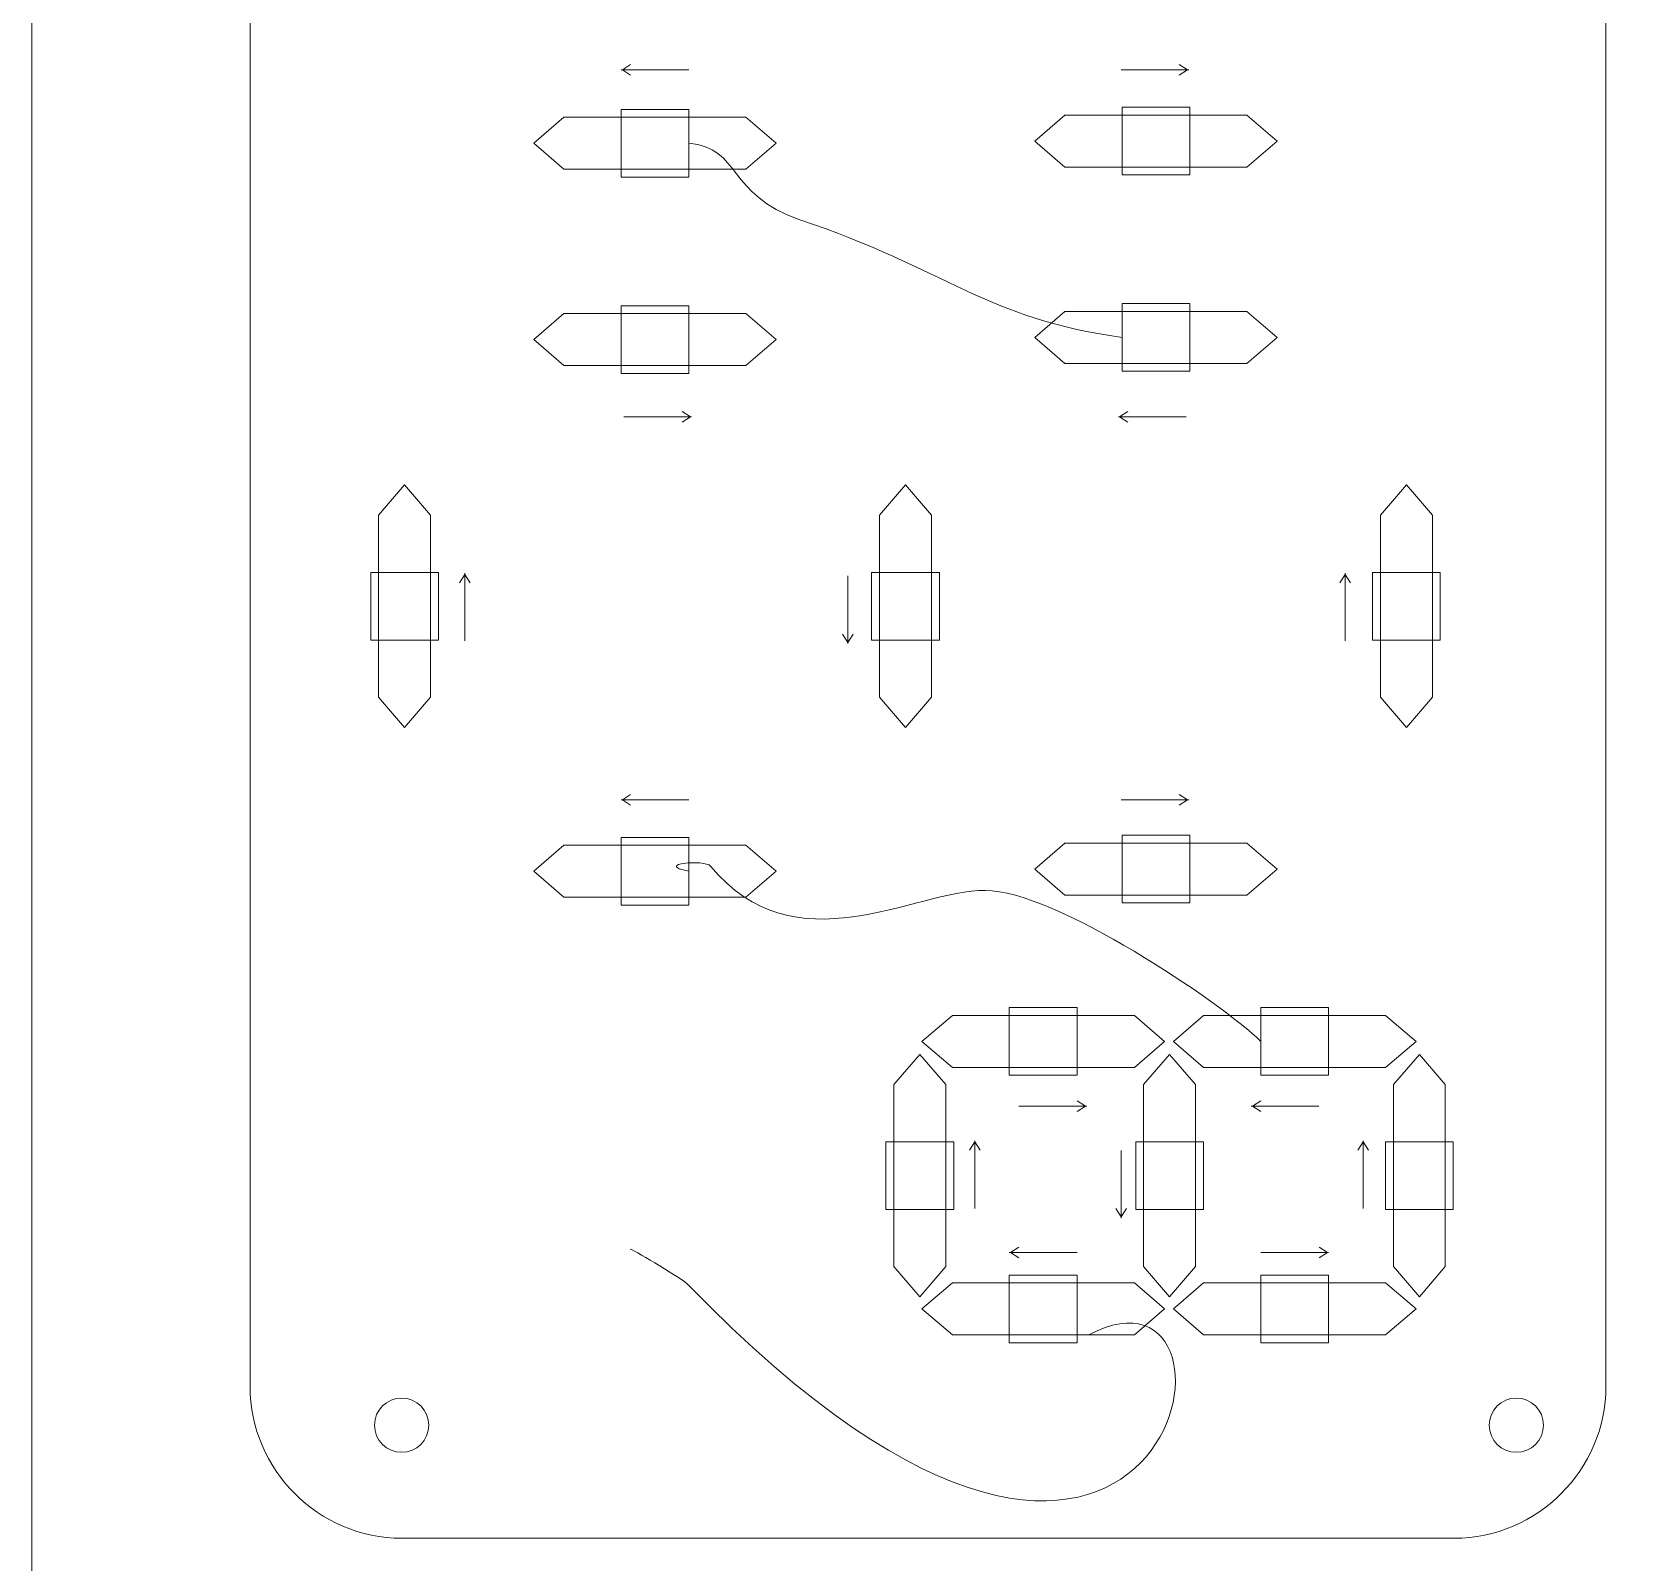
# Model space of a CAD drawing. Header units: millimetres. Extents: x -450 to 450, y -300 to 300.
# Drawn here: x -450 to -255.9, y -195.8 to -9.7 of the extents above; entities that cross this region are included whole.
import ezdxf

# ---------------------------------------------------------------- set-up
doc = ezdxf.new("R2010")
doc.units = ezdxf.units.MM
doc.header["$MEASUREMENT"] = 0
doc.layers.add('Layer 1', color=7, linetype='Continuous')

msp = doc.modelspace()

# ---------------------------------------------------------------- linework, layer by layer
at = {"layer": 'Layer 1', "color": 250, "lineweight": 20}
for points in [[(-450, -300), (450, -300), (450, 300), (-450, 300), (-450, -300)], [(-378.3368, -27.363), (-370.1026, -27.363), (-370.1026, -19.1288), (-378.3368, -19.1288), (-378.3368, -27.363)], [(-317.4137, -27.0911), (-309.1795, -27.0911), (-309.1795, -18.8569), (-317.4137, -18.8569), (-317.4137, -27.0911)], [(-378.3368, -51.2361), (-370.1026, -51.2361), (-370.1026, -43.0019), (-378.3368, -43.0019), (-378.3368, -51.2361)], [(-317.4137, -50.9642), (-309.1795, -50.9642), (-309.1795, -42.73), (-317.4137, -42.73), (-317.4137, -50.9642)], [(-408.7983, -83.6558), (-400.5641, -83.6558), (-400.5641, -75.4216), (-408.7983, -75.4216), (-408.7983, -83.6558)], [(-347.8752, -83.6558), (-339.641, -83.6558), (-339.641, -75.4216), (-347.8752, -75.4216), (-347.8752, -83.6558)], [(-286.9521, -83.6558), (-278.7179, -83.6558), (-278.7179, -75.4216), (-286.9521, -75.4216), (-286.9521, -83.6558)], [(-378.3368, -115.8858), (-370.1026, -115.8858), (-370.1026, -107.6516), (-378.3368, -107.6516), (-378.3368, -115.8858)], [(-317.4137, -115.6139), (-309.1795, -115.6139), (-309.1795, -107.3797), (-317.4137, -107.3797), (-317.4137, -115.6139)], [(-331.1308, -136.5709), (-322.8966, -136.5709), (-322.8966, -128.3367), (-331.1308, -128.3367), (-331.1308, -136.5709)], [(-300.5336, -136.5709), (-292.2994, -136.5709), (-292.2994, -128.3367), (-300.5336, -128.3367), (-300.5336, -136.5709)], [(-346.1336, -152.9047), (-337.8994, -152.9047), (-337.8994, -144.6705), (-346.1336, -144.6705), (-346.1336, -152.9047)], [(-315.7585, -152.9043), (-307.5243, -152.9043), (-307.5243, -144.6701), (-315.7585, -144.6701), (-315.7585, -152.9043)], [(-285.3834, -152.9039), (-277.1492, -152.9039), (-277.1492, -144.6697), (-285.3834, -144.6697), (-285.3834, -152.9039)], [(-331.1307, -169.1078), (-322.8965, -169.1078), (-322.8965, -160.8736), (-331.1307, -160.8736), (-331.1307, -169.1078)], [(-300.5336, -169.1078), (-292.2994, -169.1078), (-292.2994, -160.8736), (-300.5336, -160.8736), (-300.5336, -169.1078)]]:
    msp.add_lwpolyline(points, close=True, dxfattribs=at)
at = {"layer": 'Layer 1', "color": 225, "lineweight": 20}
msp.add_open_spline([(-423.4678, -174.4039), (-423.4678, -174.4039), (-423.4678, 260.1417), (-423.4678, 260.1417), (-423.4678, 260.1417), (-423.4678, 270.2947), (-415.1608, 278.6017), (-405.0078, 278.6017), (-405.0078, 278.6017), (-405.0078, 278.6017), (-277.0407, 278.6017), (-277.0407, 278.6017), (-277.0407, 278.6017), (-266.8877, 278.6017), (-258.5807, 270.2947), (-258.5807, 260.1417), (-258.5807, 260.1417), (-258.5807, 260.1417), (-258.5807, -174.4039), (-258.5807, -174.4039), (-258.5807, -174.4039), (-258.5807, -184.5569), (-266.8877, -192.8639), (-277.0407, -192.8639), (-277.0407, -192.8639), (-277.0407, -192.8639), (-405.0078, -192.8639), (-405.0078, -192.8639), (-405.0078, -192.8639), (-415.1608, -192.8639), (-423.4678, -184.5569), (-423.4678, -174.4039)], degree=3, knots=[0, 0, 0, 0, 0.11111111, 0.11111111, 0.11111111, 0.11111111, 0.22222222, 0.22222222, 0.22222222, 0.22222222, 0.33333333, 0.33333333, 0.33333333, 0.33333333, 0.44444444, 0.44444444, 0.44444444, 0.44444444, 0.55555556, 0.55555556, 0.55555556, 0.55555556, 0.66666667, 0.66666667, 0.66666667, 0.66666667, 0.77777778, 0.77777778, 0.77777778, 0.77777778, 1, 1, 1, 1], dxfattribs=at)
at = {"layer": 'Layer 1', "color": 250, "lineweight": 20}
for points in [[(-370.1027, -14.2991), (-370.1027, -14.2991), (-378.3368, -14.2991), (-378.3368, -14.2991)], [(-317.5383, -14.2995), (-317.5383, -14.2995), (-309.3042, -14.2995), (-309.3042, -14.2995)], [(-378.0035, -56.5233), (-378.0035, -56.5233), (-369.7694, -56.5233), (-369.7694, -56.5233)], [(-309.6375, -56.5237), (-309.6375, -56.5237), (-317.8716, -56.5237), (-317.8716, -56.5237)], [(-397.3365, -83.7571), (-397.3365, -83.7571), (-397.3365, -75.523), (-397.3365, -75.523)], [(-290.3045, -83.7575), (-290.3045, -83.7575), (-290.3045, -75.5234), (-290.3045, -75.5234)], [(-350.7697, -75.8563), (-350.7697, -75.8563), (-350.7697, -84.0904), (-350.7697, -84.0904)], [(-370.1027, -103.0901), (-370.1027, -103.0901), (-378.3368, -103.0901), (-378.3368, -103.0901)], [(-317.5383, -103.0905), (-317.5383, -103.0905), (-309.3042, -103.0905), (-309.3042, -103.0905)], [(-317.5383, -103.0905), (-317.5383, -103.0905), (-309.3042, -103.0905), (-309.3042, -103.0905)], [(-329.9594, -140.3435), (-329.9594, -140.3435), (-321.7253, -140.3435), (-321.7253, -140.3435)], [(-293.4708, -140.3439), (-293.4708, -140.3439), (-301.7049, -140.3439), (-301.7049, -140.3439)], [(-335.318, -152.7649), (-335.318, -152.7649), (-335.318, -144.5308), (-335.318, -144.5308)], [(-288.1122, -152.7653), (-288.1122, -152.7653), (-288.1122, -144.5312), (-288.1122, -144.5312)], [(-317.538, -145.7021), (-317.538, -145.7021), (-317.538, -153.9362), (-317.538, -153.9362)], [(-322.8966, -158.1235), (-322.8966, -158.1235), (-331.1307, -158.1235), (-331.1307, -158.1235)], [(-300.5336, -158.1239), (-300.5336, -158.1239), (-292.2995, -158.1239), (-292.2995, -158.1239)], [(-300.5336, -158.1239), (-300.5336, -158.1239), (-292.2995, -158.1239), (-292.2995, -158.1239)]]:
    msp.add_open_spline(points, degree=3, dxfattribs=at)
for points, knots in [([(-377.1836, -14.9488), (-377.1836, -14.9488), (-378.1859, -14.2991), (-378.1859, -14.2991), (-378.1859, -14.2991), (-378.1859, -14.2991), (-377.1836, -13.6488), (-377.1836, -13.6488)], [0, 0, 0, 0, 0.33333333, 0.33333333, 0.33333333, 0.33333333, 1, 1, 1, 1]), ([(-310.4573, -13.6497), (-310.4573, -13.6497), (-309.455, -14.2995), (-309.455, -14.2995), (-309.455, -14.2995), (-309.455, -14.2995), (-310.4573, -14.9497), (-310.4573, -14.9497)], [0, 0, 0, 0, 0.33333333, 0.33333333, 0.33333333, 0.33333333, 1, 1, 1, 1]), ([(-317.4137, -46.8471), (-333.8774, -44.6111), (-338.807, -38.5312), (-356.5943, -32.5393), (-356.5943, -32.5393), (-365.5159, -29.534), (-363.7433, -23.7434), (-370.1026, -23.2459)], [0, 0, 0, 0, 0.33333333, 0.33333333, 0.33333333, 0.33333333, 1, 1, 1, 1]), ([(-370.9225, -55.8735), (-370.9225, -55.8735), (-369.9202, -56.5233), (-369.9202, -56.5233), (-369.9202, -56.5233), (-369.9202, -56.5233), (-370.9225, -57.1735), (-370.9225, -57.1735)], [0, 0, 0, 0, 0.33333333, 0.33333333, 0.33333333, 0.33333333, 1, 1, 1, 1]), ([(-316.7184, -57.1734), (-316.7184, -57.1734), (-317.7207, -56.5237), (-317.7207, -56.5237), (-317.7207, -56.5237), (-317.7207, -56.5237), (-316.7184, -55.8734), (-316.7184, -55.8734)], [0, 0, 0, 0, 0.33333333, 0.33333333, 0.33333333, 0.33333333, 1, 1, 1, 1]), ([(-397.9862, -76.6761), (-397.9862, -76.6761), (-397.3365, -75.6738), (-397.3365, -75.6738), (-397.3365, -75.6738), (-397.3365, -75.6738), (-396.6862, -76.6761), (-396.6862, -76.6761)], [0, 0, 0, 0, 0.33333333, 0.33333333, 0.33333333, 0.33333333, 1, 1, 1, 1]), ([(-290.9542, -76.6765), (-290.9542, -76.6765), (-290.3045, -75.6742), (-290.3045, -75.6742), (-290.3045, -75.6742), (-290.3045, -75.6742), (-289.6542, -76.6765), (-289.6542, -76.6765)], [0, 0, 0, 0, 0.33333333, 0.33333333, 0.33333333, 0.33333333, 1, 1, 1, 1]), ([(-350.1199, -82.9372), (-350.1199, -82.9372), (-350.7696, -83.9395), (-350.7696, -83.9395), (-350.7696, -83.9395), (-350.7696, -83.9395), (-351.4199, -82.9372), (-351.4199, -82.9372)], [0, 0, 0, 0, 0.33333333, 0.33333333, 0.33333333, 0.33333333, 1, 1, 1, 1]), ([(-377.1836, -103.7398), (-377.1836, -103.7398), (-378.1859, -103.0901), (-378.1859, -103.0901), (-378.1859, -103.0901), (-378.1859, -103.0901), (-377.1836, -102.4398), (-377.1836, -102.4398)], [0, 0, 0, 0, 0.33333333, 0.33333333, 0.33333333, 0.33333333, 1, 1, 1, 1]), ([(-310.4573, -102.4407), (-310.4573, -102.4407), (-309.455, -103.0905), (-309.455, -103.0905), (-309.455, -103.0905), (-309.455, -103.0905), (-310.4573, -103.7407), (-310.4573, -103.7407)], [0, 0, 0, 0, 0.33333333, 0.33333333, 0.33333333, 0.33333333, 1, 1, 1, 1]), ([(-310.4573, -102.4407), (-310.4573, -102.4407), (-309.455, -103.0905), (-309.455, -103.0905), (-309.455, -103.0905), (-309.455, -103.0905), (-310.4573, -103.7407), (-310.4573, -103.7407)], [0, 0, 0, 0, 0.33333333, 0.33333333, 0.33333333, 0.33333333, 1, 1, 1, 1]), ([(-300.5336, -132.4538), (-305.4451, -127.6753), (-325.605, -114.0975), (-334.0487, -114.0975), (-334.0487, -114.0975), (-342.7639, -114.0975), (-357.2445, -123.6253), (-367.4557, -111.1342), (-367.4557, -111.1342), (-368.1343, -110.3041), (-374.448, -110.8754), (-370.1026, -111.7687)], [0, 0, 0, 0, 0.25, 0.25, 0.25, 0.25, 0.5, 0.5, 0.5, 0.5, 1, 1, 1, 1]), ([(-322.8784, -139.6937), (-322.8784, -139.6937), (-321.8761, -140.3435), (-321.8761, -140.3435), (-321.8761, -140.3435), (-321.8761, -140.3435), (-322.8784, -140.9937), (-322.8784, -140.9937)], [0, 0, 0, 0, 0.33333333, 0.33333333, 0.33333333, 0.33333333, 1, 1, 1, 1]), ([(-300.5517, -140.9936), (-300.5517, -140.9936), (-301.554, -140.3439), (-301.554, -140.3439), (-301.554, -140.3439), (-301.554, -140.3439), (-300.5517, -139.6936), (-300.5517, -139.6936)], [0, 0, 0, 0, 0.33333333, 0.33333333, 0.33333333, 0.33333333, 1, 1, 1, 1]), ([(-335.9677, -145.6839), (-335.9677, -145.6839), (-335.318, -144.6816), (-335.318, -144.6816), (-335.318, -144.6816), (-335.318, -144.6816), (-334.6677, -145.6839), (-334.6677, -145.6839)], [0, 0, 0, 0, 0.33333333, 0.33333333, 0.33333333, 0.33333333, 1, 1, 1, 1]), ([(-288.7619, -145.6843), (-288.7619, -145.6843), (-288.1122, -144.682), (-288.1122, -144.682), (-288.1122, -144.682), (-288.1122, -144.682), (-287.4619, -145.6843), (-287.4619, -145.6843)], [0, 0, 0, 0, 0.33333333, 0.33333333, 0.33333333, 0.33333333, 1, 1, 1, 1]), ([(-316.8882, -152.783), (-316.8882, -152.783), (-317.5379, -153.7853), (-317.5379, -153.7853), (-317.5379, -153.7853), (-317.5379, -153.7853), (-318.1882, -152.783), (-318.1882, -152.783)], [0, 0, 0, 0, 0.33333333, 0.33333333, 0.33333333, 0.33333333, 1, 1, 1, 1]), ([(-321.461, -168.1505), (-299.2962, -156.1879), (-310.5788, -223.6782), (-370.3828, -161.8616), (-370.3828, -161.8616), (-370.7652, -161.4664), (-376.4063, -158.0226), (-377.2287, -157.7008)], [0, 0, 0, 0, 0.33333333, 0.33333333, 0.33333333, 0.33333333, 1, 1, 1, 1]), ([(-329.9775, -158.7732), (-329.9775, -158.7732), (-330.9798, -158.1235), (-330.9798, -158.1235), (-330.9798, -158.1235), (-330.9798, -158.1235), (-329.9775, -157.4732), (-329.9775, -157.4732)], [0, 0, 0, 0, 0.33333333, 0.33333333, 0.33333333, 0.33333333, 1, 1, 1, 1]), ([(-293.4526, -157.4741), (-293.4526, -157.4741), (-292.4503, -158.1239), (-292.4503, -158.1239), (-292.4503, -158.1239), (-292.4503, -158.1239), (-293.4526, -158.7741), (-293.4526, -158.7741)], [0, 0, 0, 0, 0.33333333, 0.33333333, 0.33333333, 0.33333333, 1, 1, 1, 1]), ([(-293.4526, -157.4741), (-293.4526, -157.4741), (-292.4503, -158.1239), (-292.4503, -158.1239), (-292.4503, -158.1239), (-292.4503, -158.1239), (-293.4526, -158.7741), (-293.4526, -158.7741)], [0, 0, 0, 0, 0.33333333, 0.33333333, 0.33333333, 0.33333333, 1, 1, 1, 1])]:
    msp.add_open_spline(points, degree=3, knots=knots, dxfattribs=at)
at = {"layer": 'Layer 1', "color": 7, "lineweight": 20}
for points in [[(-385.3061, -26.4057), (-385.3061, -26.4057), (-388.9637, -23.2459), (-388.9637, -23.2459), (-388.9637, -23.2459), (-388.9637, -23.2459), (-385.3061, -20.0861), (-385.3061, -20.0861), (-385.3061, -20.0861), (-385.3061, -20.0861), (-374.2384, -20.0861), (-374.2384, -20.0861), (-374.2384, -20.0861), (-374.2384, -20.0861), (-363.1708, -20.0861), (-363.1708, -20.0861), (-363.1708, -20.0861), (-363.1708, -20.0861), (-359.4756, -23.2459), (-359.4756, -23.2459), (-359.4756, -23.2459), (-359.4756, -23.2459), (-363.1708, -26.4057), (-363.1708, -26.4057), (-363.1708, -26.4057), (-363.1708, -26.4057), (-374.2385, -26.4057), (-374.2385, -26.4057), (-374.2385, -26.4057), (-374.2385, -26.4057), (-385.3061, -26.4057), (-385.3061, -26.4057)], [(-324.383, -26.1338), (-324.383, -26.1338), (-328.0406, -22.974), (-328.0406, -22.974), (-328.0406, -22.974), (-328.0406, -22.974), (-324.383, -19.8142), (-324.383, -19.8142), (-324.383, -19.8142), (-324.383, -19.8142), (-313.3153, -19.8142), (-313.3153, -19.8142), (-313.3153, -19.8142), (-313.3153, -19.8142), (-302.2477, -19.8142), (-302.2477, -19.8142), (-302.2477, -19.8142), (-302.2477, -19.8142), (-298.5525, -22.974), (-298.5525, -22.974), (-298.5525, -22.974), (-298.5525, -22.974), (-302.2477, -26.1338), (-302.2477, -26.1338), (-302.2477, -26.1338), (-302.2477, -26.1338), (-313.3154, -26.1338), (-313.3154, -26.1338), (-313.3154, -26.1338), (-313.3154, -26.1338), (-324.383, -26.1338), (-324.383, -26.1338)], [(-385.3061, -50.2788), (-385.3061, -50.2788), (-388.9637, -47.119), (-388.9637, -47.119), (-388.9637, -47.119), (-388.9637, -47.119), (-385.3061, -43.9592), (-385.3061, -43.9592), (-385.3061, -43.9592), (-385.3061, -43.9592), (-374.2384, -43.9592), (-374.2384, -43.9592), (-374.2384, -43.9592), (-374.2384, -43.9592), (-363.1708, -43.9592), (-363.1708, -43.9592), (-363.1708, -43.9592), (-363.1708, -43.9592), (-359.4756, -47.119), (-359.4756, -47.119), (-359.4756, -47.119), (-359.4756, -47.119), (-363.1708, -50.2788), (-363.1708, -50.2788), (-363.1708, -50.2788), (-363.1708, -50.2788), (-374.2385, -50.2788), (-374.2385, -50.2788), (-374.2385, -50.2788), (-374.2385, -50.2788), (-385.3061, -50.2788), (-385.3061, -50.2788)], [(-324.383, -50.0069), (-324.383, -50.0069), (-328.0406, -46.8471), (-328.0406, -46.8471), (-328.0406, -46.8471), (-328.0406, -46.8471), (-324.383, -43.6873), (-324.383, -43.6873), (-324.383, -43.6873), (-324.383, -43.6873), (-313.3153, -43.6873), (-313.3153, -43.6873), (-313.3153, -43.6873), (-313.3153, -43.6873), (-302.2477, -43.6873), (-302.2477, -43.6873), (-302.2477, -43.6873), (-302.2477, -43.6873), (-298.5525, -46.8471), (-298.5525, -46.8471), (-298.5525, -46.8471), (-298.5525, -46.8471), (-302.2477, -50.0069), (-302.2477, -50.0069), (-302.2477, -50.0069), (-302.2477, -50.0069), (-313.3154, -50.0069), (-313.3154, -50.0069), (-313.3154, -50.0069), (-313.3154, -50.0069), (-324.383, -50.0069), (-324.383, -50.0069)], [(-407.841, -68.4523), (-407.841, -68.4523), (-404.6812, -64.7947), (-404.6812, -64.7947), (-404.6812, -64.7947), (-404.6812, -64.7947), (-401.5214, -68.4523), (-401.5214, -68.4523), (-401.5214, -68.4523), (-401.5214, -68.4523), (-401.5214, -79.52), (-401.5214, -79.52), (-401.5214, -79.52), (-401.5214, -79.52), (-401.5214, -90.5876), (-401.5214, -90.5876), (-401.5214, -90.5876), (-401.5214, -90.5876), (-404.6812, -94.2828), (-404.6812, -94.2828), (-404.6812, -94.2828), (-404.6812, -94.2828), (-407.841, -90.5876), (-407.841, -90.5876), (-407.841, -90.5876), (-407.841, -90.5876), (-407.841, -79.5199), (-407.841, -79.5199), (-407.841, -79.5199), (-407.841, -79.5199), (-407.841, -68.4523), (-407.841, -68.4523)], [(-346.9179, -68.4523), (-346.9179, -68.4523), (-343.7581, -64.7947), (-343.7581, -64.7947), (-343.7581, -64.7947), (-343.7581, -64.7947), (-340.5983, -68.4523), (-340.5983, -68.4523), (-340.5983, -68.4523), (-340.5983, -68.4523), (-340.5983, -79.52), (-340.5983, -79.52), (-340.5983, -79.52), (-340.5983, -79.52), (-340.5983, -90.5876), (-340.5983, -90.5876), (-340.5983, -90.5876), (-340.5983, -90.5876), (-343.7581, -94.2828), (-343.7581, -94.2828), (-343.7581, -94.2828), (-343.7581, -94.2828), (-346.9179, -90.5876), (-346.9179, -90.5876), (-346.9179, -90.5876), (-346.9179, -90.5876), (-346.9179, -79.5199), (-346.9179, -79.5199), (-346.9179, -79.5199), (-346.9179, -79.5199), (-346.9179, -68.4523), (-346.9179, -68.4523)], [(-285.9948, -68.4523), (-285.9948, -68.4523), (-282.835, -64.7947), (-282.835, -64.7947), (-282.835, -64.7947), (-282.835, -64.7947), (-279.6752, -68.4523), (-279.6752, -68.4523), (-279.6752, -68.4523), (-279.6752, -68.4523), (-279.6752, -79.52), (-279.6752, -79.52), (-279.6752, -79.52), (-279.6752, -79.52), (-279.6752, -90.5876), (-279.6752, -90.5876), (-279.6752, -90.5876), (-279.6752, -90.5876), (-282.835, -94.2828), (-282.835, -94.2828), (-282.835, -94.2828), (-282.835, -94.2828), (-285.9948, -90.5876), (-285.9948, -90.5876), (-285.9948, -90.5876), (-285.9948, -90.5876), (-285.9948, -79.5199), (-285.9948, -79.5199), (-285.9948, -79.5199), (-285.9948, -79.5199), (-285.9948, -68.4523), (-285.9948, -68.4523)], [(-385.3061, -114.9285), (-385.3061, -114.9285), (-388.9637, -111.7687), (-388.9637, -111.7687), (-388.9637, -111.7687), (-388.9637, -111.7687), (-385.3061, -108.6089), (-385.3061, -108.6089), (-385.3061, -108.6089), (-385.3061, -108.6089), (-374.2384, -108.6089), (-374.2384, -108.6089), (-374.2384, -108.6089), (-374.2384, -108.6089), (-363.1708, -108.6089), (-363.1708, -108.6089), (-363.1708, -108.6089), (-363.1708, -108.6089), (-359.4756, -111.7687), (-359.4756, -111.7687), (-359.4756, -111.7687), (-359.4756, -111.7687), (-363.1708, -114.9285), (-363.1708, -114.9285), (-363.1708, -114.9285), (-363.1708, -114.9285), (-374.2385, -114.9285), (-374.2385, -114.9285), (-374.2385, -114.9285), (-374.2385, -114.9285), (-385.3061, -114.9285), (-385.3061, -114.9285)], [(-324.383, -114.6566), (-324.383, -114.6566), (-328.0406, -111.4968), (-328.0406, -111.4968), (-328.0406, -111.4968), (-328.0406, -111.4968), (-324.383, -108.337), (-324.383, -108.337), (-324.383, -108.337), (-324.383, -108.337), (-313.3153, -108.337), (-313.3153, -108.337), (-313.3153, -108.337), (-313.3153, -108.337), (-302.2477, -108.337), (-302.2477, -108.337), (-302.2477, -108.337), (-302.2477, -108.337), (-298.5525, -111.4968), (-298.5525, -111.4968), (-298.5525, -111.4968), (-298.5525, -111.4968), (-302.2477, -114.6566), (-302.2477, -114.6566), (-302.2477, -114.6566), (-302.2477, -114.6566), (-313.3154, -114.6566), (-313.3154, -114.6566), (-313.3154, -114.6566), (-313.3154, -114.6566), (-324.383, -114.6566), (-324.383, -114.6566)], [(-315.9272, -129.294), (-315.9272, -129.294), (-312.2696, -132.4538), (-312.2696, -132.4538), (-312.2696, -132.4538), (-312.2696, -132.4538), (-315.9272, -135.6136), (-315.9272, -135.6136), (-315.9272, -135.6136), (-315.9272, -135.6136), (-326.9949, -135.6136), (-326.9949, -135.6136), (-326.9949, -135.6136), (-326.9949, -135.6136), (-338.0625, -135.6136), (-338.0625, -135.6136), (-338.0625, -135.6136), (-338.0625, -135.6136), (-341.7577, -132.4538), (-341.7577, -132.4538), (-341.7577, -132.4538), (-341.7577, -132.4538), (-338.0625, -129.294), (-338.0625, -129.294), (-338.0625, -129.294), (-338.0625, -129.294), (-326.9948, -129.294), (-326.9948, -129.294), (-326.9948, -129.294), (-326.9948, -129.294), (-315.9272, -129.294), (-315.9272, -129.294)], [(-307.5029, -135.6136), (-307.5029, -135.6136), (-311.1605, -132.4538), (-311.1605, -132.4538), (-311.1605, -132.4538), (-311.1605, -132.4538), (-307.5029, -129.294), (-307.5029, -129.294), (-307.5029, -129.294), (-307.5029, -129.294), (-296.4352, -129.294), (-296.4352, -129.294), (-296.4352, -129.294), (-296.4352, -129.294), (-285.3676, -129.294), (-285.3676, -129.294), (-285.3676, -129.294), (-285.3676, -129.294), (-281.6724, -132.4538), (-281.6724, -132.4538), (-281.6724, -132.4538), (-281.6724, -132.4538), (-285.3676, -135.6136), (-285.3676, -135.6136), (-285.3676, -135.6136), (-285.3676, -135.6136), (-296.4353, -135.6136), (-296.4353, -135.6136), (-296.4353, -135.6136), (-296.4353, -135.6136), (-307.5029, -135.6136), (-307.5029, -135.6136)], [(-345.1763, -137.7012), (-345.1763, -137.7012), (-342.0165, -134.0436), (-342.0165, -134.0436), (-342.0165, -134.0436), (-342.0165, -134.0436), (-338.8567, -137.7012), (-338.8567, -137.7012), (-338.8567, -137.7012), (-338.8567, -137.7012), (-338.8567, -148.7689), (-338.8567, -148.7689), (-338.8567, -148.7689), (-338.8567, -148.7689), (-338.8567, -159.8365), (-338.8567, -159.8365), (-338.8567, -159.8365), (-338.8567, -159.8365), (-342.0165, -163.5317), (-342.0165, -163.5317), (-342.0165, -163.5317), (-342.0165, -163.5317), (-345.1763, -159.8365), (-345.1763, -159.8365), (-345.1763, -159.8365), (-345.1763, -159.8365), (-345.1763, -148.7688), (-345.1763, -148.7688), (-345.1763, -148.7688), (-345.1763, -148.7688), (-345.1763, -137.7012), (-345.1763, -137.7012)], [(-314.8012, -137.7008), (-314.8012, -137.7008), (-311.6414, -134.0432), (-311.6414, -134.0432), (-311.6414, -134.0432), (-311.6414, -134.0432), (-308.4816, -137.7008), (-308.4816, -137.7008), (-308.4816, -137.7008), (-308.4816, -137.7008), (-308.4816, -148.7685), (-308.4816, -148.7685), (-308.4816, -148.7685), (-308.4816, -148.7685), (-308.4816, -159.8361), (-308.4816, -159.8361), (-308.4816, -159.8361), (-308.4816, -159.8361), (-311.6414, -163.5313), (-311.6414, -163.5313), (-311.6414, -163.5313), (-311.6414, -163.5313), (-314.8012, -159.8361), (-314.8012, -159.8361), (-314.8012, -159.8361), (-314.8012, -159.8361), (-314.8012, -148.7684), (-314.8012, -148.7684), (-314.8012, -148.7684), (-314.8012, -148.7684), (-314.8012, -137.7008), (-314.8012, -137.7008)], [(-284.4261, -137.7004), (-284.4261, -137.7004), (-281.2663, -134.0428), (-281.2663, -134.0428), (-281.2663, -134.0428), (-281.2663, -134.0428), (-278.1065, -137.7004), (-278.1065, -137.7004), (-278.1065, -137.7004), (-278.1065, -137.7004), (-278.1065, -148.7681), (-278.1065, -148.7681), (-278.1065, -148.7681), (-278.1065, -148.7681), (-278.1065, -159.8357), (-278.1065, -159.8357), (-278.1065, -159.8357), (-278.1065, -159.8357), (-281.2663, -163.5309), (-281.2663, -163.5309), (-281.2663, -163.5309), (-281.2663, -163.5309), (-284.4261, -159.8357), (-284.4261, -159.8357), (-284.4261, -159.8357), (-284.4261, -159.8357), (-284.4261, -148.768), (-284.4261, -148.768), (-284.4261, -148.768), (-284.4261, -148.768), (-284.4261, -137.7004), (-284.4261, -137.7004)], [(-315.9271, -161.8309), (-315.9271, -161.8309), (-312.2695, -164.9907), (-312.2695, -164.9907), (-312.2695, -164.9907), (-312.2695, -164.9907), (-315.9271, -168.1505), (-315.9271, -168.1505), (-315.9271, -168.1505), (-315.9271, -168.1505), (-326.9948, -168.1505), (-326.9948, -168.1505), (-326.9948, -168.1505), (-326.9948, -168.1505), (-338.0624, -168.1505), (-338.0624, -168.1505), (-338.0624, -168.1505), (-338.0624, -168.1505), (-341.7576, -164.9907), (-341.7576, -164.9907), (-341.7576, -164.9907), (-341.7576, -164.9907), (-338.0624, -161.8309), (-338.0624, -161.8309), (-338.0624, -161.8309), (-338.0624, -161.8309), (-326.9947, -161.8309), (-326.9947, -161.8309), (-326.9947, -161.8309), (-326.9947, -161.8309), (-315.9271, -161.8309), (-315.9271, -161.8309)], [(-307.5029, -168.1505), (-307.5029, -168.1505), (-311.1605, -164.9907), (-311.1605, -164.9907), (-311.1605, -164.9907), (-311.1605, -164.9907), (-307.5029, -161.8309), (-307.5029, -161.8309), (-307.5029, -161.8309), (-307.5029, -161.8309), (-296.4352, -161.8309), (-296.4352, -161.8309), (-296.4352, -161.8309), (-296.4352, -161.8309), (-285.3676, -161.8309), (-285.3676, -161.8309), (-285.3676, -161.8309), (-285.3676, -161.8309), (-281.6724, -164.9907), (-281.6724, -164.9907), (-281.6724, -164.9907), (-281.6724, -164.9907), (-285.3676, -168.1505), (-285.3676, -168.1505), (-285.3676, -168.1505), (-285.3676, -168.1505), (-296.4353, -168.1505), (-296.4353, -168.1505), (-296.4353, -168.1505), (-296.4353, -168.1505), (-307.5029, -168.1505), (-307.5029, -168.1505)]]:
    msp.add_open_spline(points, degree=3, knots=[0, 0, 0, 0, 0.11111111, 0.11111111, 0.11111111, 0.11111111, 0.22222222, 0.22222222, 0.22222222, 0.22222222, 0.33333333, 0.33333333, 0.33333333, 0.33333333, 0.44444444, 0.44444444, 0.44444444, 0.44444444, 0.55555556, 0.55555556, 0.55555556, 0.55555556, 0.66666667, 0.66666667, 0.66666667, 0.66666667, 0.77777778, 0.77777778, 0.77777778, 0.77777778, 1, 1, 1, 1], dxfattribs=at)
at = {"layer": 'Layer 1', "color": 242, "lineweight": 20}
for points in [[(-408.3383, -179.1214), (-408.3383, -177.2989), (-406.8609, -175.8214), (-405.0383, -175.8214), (-405.0383, -175.8214), (-403.2158, -175.8214), (-401.7383, -177.2989), (-401.7383, -179.1214), (-401.7383, -179.1214), (-401.7383, -180.944), (-403.2158, -182.4214), (-405.0383, -182.4214), (-405.0383, -182.4214), (-406.8609, -182.4214), (-408.3383, -180.944), (-408.3383, -179.1214)], [(-272.7606, -179.1214), (-272.7606, -177.2989), (-271.2831, -175.8214), (-269.4606, -175.8214), (-269.4606, -175.8214), (-267.6381, -175.8214), (-266.1606, -177.2989), (-266.1606, -179.1214), (-266.1606, -179.1214), (-266.1606, -180.944), (-267.6381, -182.4214), (-269.4606, -182.4214), (-269.4606, -182.4214), (-271.2831, -182.4214), (-272.7606, -180.944), (-272.7606, -179.1214)]]:
    msp.add_open_spline(points, degree=3, knots=[0, 0, 0, 0, 0.2, 0.2, 0.2, 0.2, 0.4, 0.4, 0.4, 0.4, 0.6, 0.6, 0.6, 0.6, 1, 1, 1, 1], dxfattribs=at)

doc.saveas('drawing.dxf')
